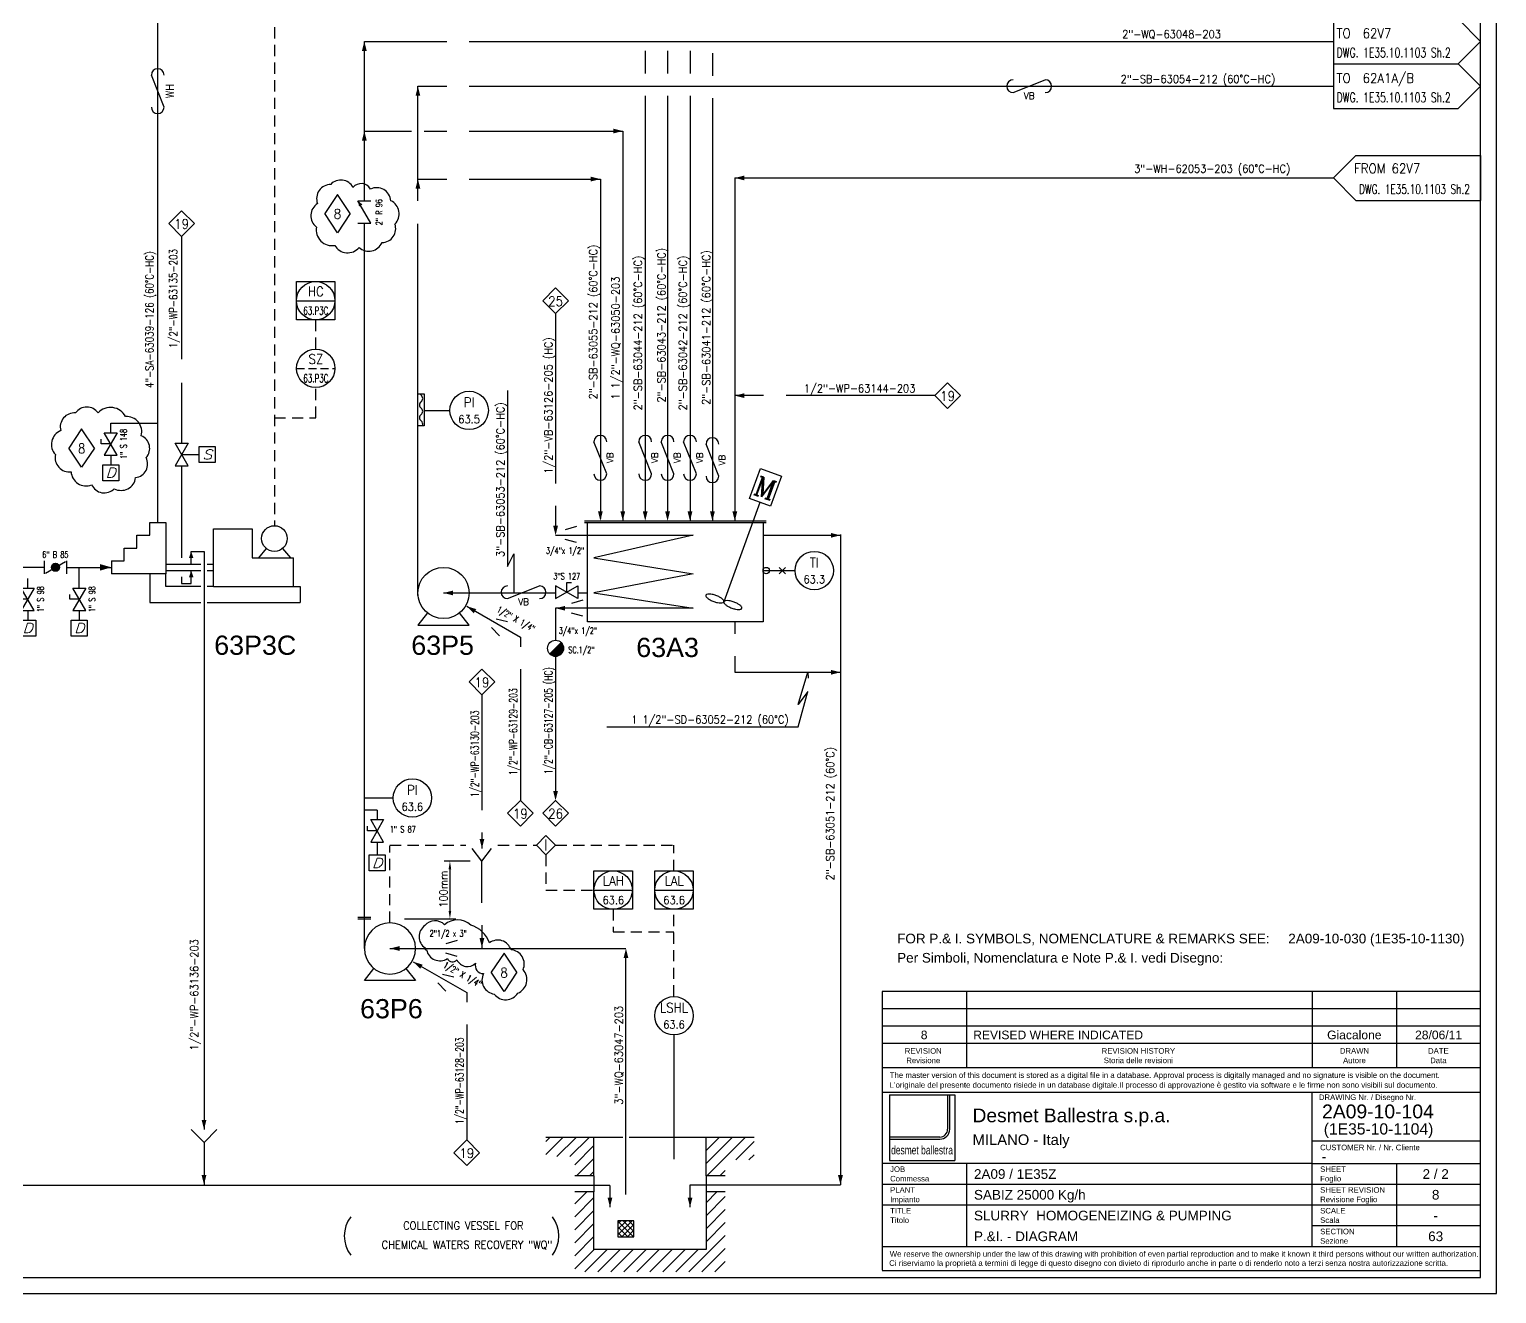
# Model space of a CAD drawing. Extents: x -19 to 128, y 0 to 68.
# Drawn here: x 82.63 to 128.47, y 0 to 39.48 of the extents above; entities that cross this region are included whole.
import ezdxf
from ezdxf.enums import TextEntityAlignment as Align

# ---------------------------------------------------------------- set-up
doc = ezdxf.new("R2010")
doc.units = 0
doc.header["$LTSCALE"] = 0.5
doc.header["$MEASUREMENT"] = 0
doc.linetypes.add('DASHED', pattern=[0.75, 0.5, -0.25])
doc.linetypes.add('TRATT2', pattern=[1.1, 0.7, -0.4])
doc.layers.get('0').update_dxf_attribs({"linetype": 'CONTINUOUS'})
for name, color, linetype in [('GREEN', 92, 'CONTINUOUS'), ('NUVOLA', 6, 'CONTINUOUS'), ('RED', 1, 'CONTINUOUS'), ('S', 7, 'CONTINUOUS'), ('TRATT2', 5, 'TRATT2'), ('Y', 92, 'CONTINUOUS')]:
    doc.layers.add(name, color=color, linetype=linetype)
doc.styles.add('a17', font='arial.ttf', dxfattribs={"height": 0.162})
doc.styles.add('A22', font='arial.ttf', dxfattribs={"height": 0.22})
doc.styles.add('a25', font='arial.ttf', dxfattribs={"height": 0.25})
doc.styles.add('a3', font='arial.ttf', dxfattribs={"height": 0.3})
doc.styles.add('A4', font='arial.ttf', dxfattribs={"height": 0.4})
doc.styles.add('A6', font='arial.ttf', dxfattribs={"height": 0.6})
doc.styles.add('C35', font='COMPLEX', dxfattribs={"width": 0.85, "height": 0.35})
doc.styles.add('C6', font='COMPLEX', dxfattribs={"height": 0.6})
doc.styles.add('fab', font='arial.ttf', dxfattribs={"width": 0.67})
doc.styles.add('S', font='ITALIC', dxfattribs={"height": 6})
doc.styles.add('S2', font='SIMPLEX', dxfattribs={"height": 0.2})
doc.styles.add('S25', font='SIMPLEX', dxfattribs={"width": 0.9, "height": 0.25})
doc.styles.add('S25S', font='SIMPLEX', dxfattribs={"width": 0.7, "height": 0.25})
doc.styles.add('S2S', font='SIMPLEX', dxfattribs={"width": 0.65, "height": 0.2})
doc.styles.add('S3', font='SIMPLEX', dxfattribs={"width": 0.9, "height": 0.3})
doc.styles.add('S35S', font='SIMPLEX', dxfattribs={"width": 0.5, "height": 0.35})
doc.styles.add('S3S', font='SIMPLEX', dxfattribs={"width": 0.7, "height": 0.3})
doc.styles.add('S3SS', font='SIMPLEX.shx', dxfattribs={"width": 0.6, "height": 0.3})

# ---------------------------------------------------------------- blocks, each defined once
blk = doc.blocks.new('PRESA', base_point=(1.75, 0.1))
for p, q in [((1.5, 0.1), (1.5, 0.6)), ((1.5, 0.6), (2, 0.6)), ((2, 0.6), (2, 0.1)), ((2, 0.1), (1.5, 0.1))]:
    blk.add_line(p, q)
at = {"style": 'S', "width": 1.2}
blk.add_attdef('1', text='', height=0.3, dxfattribs=at).set_placement((1.75, 0.2), align=Align.CENTER)
blk = doc.blocks.new('FRECC1', base_point=(14, 17))
blk.add_solid([(14, 17), (14.3, 17.075), (14.3, 16.925)])
blk = doc.blocks.new('PUMP', base_point=(15, 18))
for p, q in [((14.5, 17.375), (14.2, 17)), ((14.2, 17), (15.8, 17)), ((15.8, 17), (15.5, 17.375))]:
    blk.add_line(p, q)
blk.add_circle((15, 18), 0.8)
blk = doc.blocks.new('STRUM', base_point=(33, 38))
blk.add_circle((33, 38), 0.6)
at = {"width": 0.9}
for tag, height, style, p in [('2', 0.3, 'S3', (33, 38.1)), ('1', 0.25, 'S25', (33, 37.6))]:
    blk.add_attdef(tag, text='', height=height, dxfattribs=dict(at, style=style)).set_placement(p, align=Align.CENTER)
blk = doc.blocks.new('X', base_point=(14, 48))
for p, q in [((14.1, 47.9), (13.9, 48.1)), ((14.1, 48.1), (13.9, 47.9))]:
    blk.add_line(p, q)
blk = doc.blocks.new('NOMEN', base_point=(35, 22))
for p, q in [((35, 22.8), (34.6, 22.4)), ((35.4, 22.4), (35, 22.8)), ((34.6, 22.4), (35, 22)), ((35, 22), (35.4, 22.4))]:
    blk.add_line(p, q)
at = {"style": 'S3', "width": 0.9}
blk.add_attdef('1', text='', height=0.3, dxfattribs=at).set_placement((35, 22.236), align=Align.CENTER)
blk = doc.blocks.new('*X18')
for p, q in [((42.837, 27.811), (43.189, 28.163)), ((42.857, 27.796), (43.204, 28.143)), ((42.879, 27.782), (43.218, 28.121)), ((42.903, 27.771), (43.229, 28.097)), ((42.929, 27.762), (43.238, 28.071)), ((42.958, 27.755), (43.245, 28.042)), ((42.99, 27.752), (43.248, 28.01)), ((43.027, 27.753), (43.247, 27.973)), ((43.072, 27.763), (43.237, 27.928)), ((43.141, 27.796), (43.204, 27.859))]:
    blk.add_line(p, q)
blk = doc.blocks.new('SC', base_point=(43, 28.25))
for q in [(42.822, 27.824), (43.177, 28.176)]:
    blk.add_line((43, 28), q)
blk.add_circle((43, 28), 0.25)
blk.add_arc((42.998, 28.002), 0.25, 225.295, 44.2407)
blk.add_blockref('*X18', (0, 0))
blk = doc.blocks.new('TRACC', base_point=(11.2, 53))
blk.add_line((11.4, 52.8), (12.4, 53.2))
for centre, start, end in [((11.4, 53), 90, 270), ((12.4, 53), 270, 90)]:
    blk.add_arc(centre, 0.2, start, end)
at = {"style": 'S2'}
blk.add_text('VB', height=0.2, dxfattribs=at).set_placement((11.9, 52.6), align=Align.CENTER)
blk = doc.blocks.new('S', base_point=(68, 41))
at = {"layer": 'S'}
for p, q in [((68.35, 41.3), (68.5, 41.3)), ((68.35, 41), (68.35, 41.3)), ((68, 41.2), (68, 40.8)), ((68.7, 40.8), (68, 41.2)), ((68, 40.8), (68.7, 41.2)), ((68.7, 41.2), (68.7, 40.8))]:
    blk.add_line(p, q, dxfattribs=at)
at = {"layer": 'S', "style": 'S2', "width": 0.7}
for p in [(68.35, 41.4), (68.35, 40.5)]:
    blk.add_attdef('S', text='', height=0.2, dxfattribs=at).set_placement(p, align=Align.CENTER)
blk = doc.blocks.new('R', base_point=(69, 41))
at = {"layer": 'S'}
for p, q in [((69, 41.2), (69, 40.8)), ((69, 40.8), (69.7, 41.2)), ((69.7, 41.2), (69.7, 40.8))]:
    blk.add_line(p, q, dxfattribs=at)
blk.add_solid([(69.7, 41.2), (69.519, 41.167), (69.581, 41.059)], dxfattribs=at)
at = {"layer": 'S', "style": 'S2', "width": 0.7}
for p in [(69.342, 41.396), (69.342, 40.502)]:
    blk.add_attdef('R', text='', height=0.2, dxfattribs=at).set_placement(p, align=Align.CENTER)
blk = doc.blocks.new('RID2', base_point=(71, 41))
at = {"layer": 'S'}
for p, q in [((71.35, 41.25), (71, 41.15)), ((71.35, 40.75), (71, 40.85))]:
    blk.add_line(p, q, dxfattribs=at)
at = {"layer": 'S', "style": 'S2', "width": 0.7}
for p in [(71.2, 41.4), (71.2, 40.4)]:
    blk.add_attdef('RID', text='', height=0.2, dxfattribs=at).set_placement(p, align=Align.CENTER)
blk = doc.blocks.new('MOTORE', base_point=(11.35, 51))
for p, q in [((11, 52), (11.7, 52)), ((11, 51), (11, 52)), ((11.7, 52), (11.7, 51)), ((11.7, 51), (11, 51))]:
    blk.add_line(p, q)
at = {"style": 'C6'}
blk.add_text('M', height=0.6, dxfattribs=at).set_placement((11.351, 51.18), align=Align.CENTER)
blk = doc.blocks.new('MEMBRANA', base_point=(69.5, 41))
at = {"layer": 'S'}
for p, q in [((69, 41), (69, 41.2)), ((69, 41.2), (70, 41.2)), ((70, 41), (69, 41)), ((70, 41.2), (70, 41))]:
    blk.add_line(p, q, dxfattribs=at)
for centre, start, end in [((68.95, 41.175), 293.5782, 323.1301), ((69.15, 41.025), 36.8699, 143.1301), ((69.35, 41.175), 216.8699, 323.1301), ((69.55, 41.025), 36.8699, 143.1301), ((69.75, 41.175), 216.8699, 323.1301), ((69.95, 41.025), 68.1986, 143.1301)]:
    blk.add_arc(centre, 0.125, start, end, dxfattribs=at)
blk = doc.blocks.new('STRUMC')
blk.add_line((-0.6, 0), (0.6, 0))
blk.add_lwpolyline([(-0.6, 0.6), (0.6, 0.6), (0.6, -0.6), (-0.6, -0.6), (-0.6, 0.6)])
blk.add_circle((0, 0), 0.6)
at = {"style": 'S2'}
for tag, p in [('3', (0.8, 0.4)), ('4', (0.8, 0.1))]:
    blk.add_attdef(tag, p, '', height=0.2, dxfattribs=at)
at = {"style": 'S3', "width": 0.9}
blk.add_attdef('2', text='', height=0.3, dxfattribs=at).set_placement((0.005, 0.139), align=Align.CENTER)
at = {"layer": 'S', "style": 'S25', "width": 0.9}
blk.add_attdef('1', text='', height=0.25, dxfattribs=at).set_placement((0.005, -0.436), align=Align.CENTER)
blk = doc.blocks.new('I', base_point=(58, 14))
for p, q in [((57.7, 14.3), (58, 14.6)), ((58, 14), (57.7, 14.3)), ((58.3, 14.3), (58, 14.6)), ((58, 14), (58.3, 14.3))]:
    blk.add_line(p, q)
at = {"layer": 'S', "style": 'C35', "width": 0.85}
blk.add_text('I', height=0.35, dxfattribs=at).set_placement((58, 14.134), align=Align.CENTER)
blk = doc.blocks.new('LOSAND')
for p, q in [((-4.6, 0.7), (-0.7, 0.7)), ((-4.6, 0.7), (-4.6, -0.7)), ((-0.7, 0.7), (0, 0)), ((0, 0), (-0.7, -0.7)), ((-4.6, -0.7), (-0.7, -0.7))]:
    blk.add_line(p, q)
at = {"layer": 'S'}
for tag, p, height, style, width in [('3', (-4.5, 0.1), 0.35, 'S35S', 0.5), ('1', (-4.5, 0.1), 0.3, 'S3', 0.9), ('4', (-4.5, -0.5), 0.35, 'S35S', 0.5), ('2', (-4.5, -0.5), 0.3, 'S3', 0.9)]:
    blk.add_attdef(tag, p, '', height=height, dxfattribs=dict(at, style=style, width=width))
blk = doc.blocks.new('LOSANS', base_point=(13.2, 3.6))
for p, q in [((13.9, 4.3), (13.2, 3.6)), ((13.9, 4.3), (17.8, 4.3)), ((17.8, 4.3), (17.8, 2.9)), ((13.2, 3.6), (13.9, 2.9)), ((13.9, 2.9), (17.8, 2.9))]:
    blk.add_line(p, q)
at = {"layer": 'S'}
for tag, p, height, style, width in [('3', (14, 3.7), 0.35, 'S35S', 0.5), ('1', (14, 3.7), 0.3, 'S3', 0.9), ('4', (14, 3.1), 0.35, 'S35S', 0.5), ('2', (14, 3.1), 0.3, 'S3', 0.9)]:
    blk.add_attdef(tag, p, '', height=height, dxfattribs=dict(at, style=style, width=width))
blk = doc.blocks.new('FRECCIA', base_point=(40, 19))
blk.add_solid([(40, 19), (40.3, 19.1), (40.3, 18.9)])
blk = doc.blocks.new('LINEA', base_point=(51, 15))
at = {"layer": 'S', "style": 'S25', "width": 0.8}
blk.add_attdef('LINE', (51, 15.14), '', height=0.25, dxfattribs=at)
blk = doc.blocks.new('DRENO')
for p, q in [((0, -0.3), (0, 0)), ((0, -1), (0, -1.3))]:
    blk.add_line(p, q)
at = {"layer": 'S'}
for p, q in [((0.2, -1), (-0.2, -0.3)), ((0.2, -0.3), (-0.2, -1)), ((-0.2, -0.3), (0.2, -0.3)), ((-0.3, -0.65), (-0.3, -0.5)), ((0, -0.65), (-0.3, -0.65)), ((-0.2, -1), (0.2, -1))]:
    blk.add_line(p, q, dxfattribs=at)
ref = blk.add_blockref('PRESA', (0, -1.8))
ref.add_attrib('1', 'D', dxfattribs={"layer": 'S', "height": 0.3, "style": 'S', "width": 1.2}).set_placement((0, -1.7), align=Align.CENTER)
at = {"layer": 'S', "style": 'S2', "width": 0.7}
for p in [(-0.4, -0.65), (0.5, -0.65)]:
    blk.add_attdef('S', text='', height=0.2, rotation=90, dxfattribs=at).set_placement(p, align=Align.CENTER)
blk = doc.blocks.new('RETRO-Q')
at = {"linetype": 'DASHED'}
blk.add_line((-0.6, 0), (0.6, 0), dxfattribs=at)
blk.add_circle((0, 0), 0.6)
at = {"width": 0.9}
for tag, height, style, p in [('SIGLA', 0.3, 'S3', (0.005, 0.139)), ('NUMERO', 0.25, 'S25', (0.005, -0.436))]:
    blk.add_attdef(tag, text='', height=height, dxfattribs=dict(at, style=style)).set_placement(p, align=Align.CENTER)
blk = doc.blocks.new('*X15')
for p, q in [((12.778, 29.501), (12.903, 29.626)), ((12.782, 29.47), (12.934, 29.622)), ((12.786, 29.544), (12.86, 29.618)), ((12.792, 29.444), (12.96, 29.612)), ((12.806, 29.423), (12.981, 29.598)), ((12.823, 29.405), (12.999, 29.581)), ((12.844, 29.391), (13.013, 29.56)), ((12.87, 29.38), (13.023, 29.534)), ((12.9, 29.376), (13.028, 29.504)), ((12.942, 29.382), (13.022, 29.462))]:
    blk.add_line(p, q)
blk = doc.blocks.new('B', base_point=(54.6, 16))
at = {"layer": 'S'}
for p, q in [((54.6, 16.2), (54.6, 15.8)), ((54.641, 15.822), (55.265, 16.18)), ((55.3, 16.2), (55.3, 15.8))]:
    blk.add_line(p, q, dxfattribs=at)
blk.add_circle((54.953, 16.001), 0.125, dxfattribs=at)
blk.add_blockref('*X15', (42.05, -13.5), dxfattribs=at)
at = {"layer": 'S', "style": 'S2S', "width": 0.7}
for p in [(54.95, 16.3), (54.95, 15.5)]:
    blk.add_attdef('B', text='', height=0.2, dxfattribs=at).set_placement(p, align=Align.CENTER)
blk = doc.blocks.new('FRECC2', base_point=(19.5, 44))
at = {"layer": 'RED'}
blk.add_solid([(19.5, 44), (19.85, 44.1), (19.85, 43.9)], dxfattribs=at)
blk = doc.blocks.new('TRACCNEW')
at = {"layer": 'S'}
blk.add_line((0.2, -0.2), (1.2, 0.2), dxfattribs=at)
for centre, start, end in [((0.2, 0), 90, 270), ((1.2, 0), 270, 90)]:
    blk.add_arc(centre, 0.2, start, end, dxfattribs=at)
at = {"layer": 'S', "style": 'S25', "width": 0.9}
for tag, p in [('1', (0.7, 0.3)), ('2', (0.7, -0.5))]:
    blk.add_attdef(tag, text='', height=0.25, dxfattribs=at).set_placement(p, align=Align.CENTER)
blk = doc.blocks.new('REV')
at = {"layer": 'GREEN'}
for p, q in [((0, 0.6), (-0.4, 0)), ((0.4, 0), (0, 0.6)), ((0, -0.6), (-0.4, 0)), ((0.4, 0), (0, -0.6))]:
    blk.add_line(p, q, dxfattribs=at)
at = {"layer": 'Y', "color": 7, "style": 'S3', "width": 0.9}
blk.add_attdef('REV', text='', height=0.3, dxfattribs=at).set_placement((0, -0.162), align=Align.CENTER)
blk = doc.blocks.new('RID1')
for p, q in [((0.35, 0.25), (0, 0.15)), ((0.35, -0.25), (0, -0.15))]:
    blk.add_line(p, q)
at = {"style": 'S2', "width": 0.7}
for p in [(0.2, 0.4), (0.2, -0.6)]:
    blk.add_attdef('RID', text='', height=0.2, dxfattribs=at).set_placement(p, align=Align.CENTER)

msp = doc.modelspace()

# ---------------------------------------------------------------- linework, layer by layer
for p, q in [((128.473, 0), (128.473, 67.679)), ((93.1, 39.101), (95.673, 39.101)), ((93.1, 34.124), (93.1, 39.101)), ((96.373, 39.101), (123.373, 39.101)), ((101.873, 38.8), (101.873, 38.1)), ((102.573, 38.8), (102.573, 38.1)), ((103.273, 38.8), (103.273, 38.1)), ((103.973, 38.727), (103.973, 38.027)), ((94.773, 37.701), (95.673, 37.701)), ((94.773, 34.152), (94.773, 37.701)), ((94.773, 37.701), (95.673, 37.701)), ((96.373, 37.701), (123.373, 37.701)), ((101.873, 37.4), (101.873, 24.2)), ((102.573, 37.4), (102.573, 24.2)), ((103.273, 37.4), (103.273, 24.127)), ((103.973, 37.327), (103.973, 24.127)), ((93.1, 34.152), (93.1, 36.9)), ((93.1, 36.301), (94.573, 36.301)), ((94.973, 36.301), (95.673, 36.301)), ((96.373, 36.301), (101.173, 36.301)), ((101.173, 36.301), (101.173, 24.127)), ((94.773, 34.124), (94.773, 35.224)), ((94.773, 34.801), (95.673, 34.801)), ((96.373, 34.801), (100.473, 34.801)), ((100.473, 34.801), (100.473, 24.2)), ((104.673, 34.836), (104.673, 24.127)), ((104.673, 34.836), (123.373, 34.836)), ((87.391, 33.012), (87.391, 29.177)), ((93.1, 17.177), (93.1, 33.4)), ((94.773, 21.8), (94.773, 33.4)), ((99.073, 30.6), (99.073, 25.3)), ((87.391, 28.44), (87.391, 26.552)), ((105.573, 28.039), (104.673, 28.039)), ((110.922, 28.039), (106.273, 28.039)), ((94.973, 27.577), (95.773, 27.577)), ((85.176, 27.181), (86.651, 27.181)), ((87.591, 26.552), (87.191, 25.852)), ((87.191, 26.552), (87.591, 26.552)), ((87.591, 25.852), (87.191, 26.552)), ((87.391, 26.202), (87.941, 26.202)), ((87.191, 25.852), (87.591, 25.852)), ((87.391, 25.852), (87.391, 22.977)), ((99.073, 24.6), (99.073, 23.8)), ((105.459, 24.704), (104.331, 21.603)), ((99.073, 23.677), (103.373, 23.677)), ((103.373, 23.677), (100.273, 22.977)), ((105.555, 23.677), (107.973, 23.677)), ((107.973, 23.7), (107.973, 3.4)), ((87.691, 22.777), (87.691, 23.177)), ((87.691, 23.177), (88.091, 23.177)), ((88.091, 23.177), (88.091, 22.977)), ((88.091, 22.977), (88.091, 5.123)), ((97.573, 22.7), (97.773, 23.1)), ((97.773, 23.1), (97.773, 21.9)), ((100.273, 22.977), (103.373, 22.477)), ((84.194, 22.332), (84.194, 22.677)), ((87.691, 22.177), (87.691, 22.577)), ((103.373, 22.477), (100.273, 21.877)), ((105.555, 22.577), (106.555, 22.577)), ((87.391, 22.377), (87.391, 22.177)), ((87.391, 22.177), (87.691, 22.177)), ((95.573, 21.877), (99.073, 21.877)), ((99.773, 21.877), (100.073, 21.877)), ((100.273, 21.877), (103.373, 21.4)), ((96.298, 21.461), (97.973, 20.5)), ((103.373, 21.4), (99.073, 21.4)), ((99.073, 21.4), (99.073, 20.4)), ((104.673, 21), (104.673, 20.6)), ((97.973, 20.5), (97.973, 20.2)), ((99.073, 19.9), (99.073, 15.5)), ((104.673, 19.9), (104.673, 19.4)), ((97.973, 19.5), (97.973, 15.4)), ((104.673, 19.4), (107.973, 19.4)), ((96.773, 18.7), (96.773, 15.1)), ((93.1, 10.777), (93.1, 17.177)), ((93.1, 15.477), (94, 15.477)), ((93.5, 15.1), (93.1, 15.1)), ((93.5, 15.1), (93.5, 14.8)), ((96.773, 14.4), (96.773, 13.9)), ((93.5, 14.1), (93.5, 13.7)), ((96.773, 13.5), (96.473, 13.9)), ((96.773, 13.5), (97.073, 13.9)), ((96.41, 13.5), (95.593, 13.5)), ((96.773, 12.2), (96.773, 13.5)), ((95.773, 13.25), (95.773, 11.9)), ((92.9, 11.75), (93.3, 11.75)), ((92.9, 11.7), (93.3, 11.7)), ((94.355, 11.7), (95.953, 11.7)), ((96.773, 11.5), (96.773, 10.8)), ((93.9, 10.777), (101.273, 10.777)), ((94.626, 10.361), (96.3, 9.4)), ((101.273, 3.1), (101.273, 10.477)), ((96.3, 9.4), (96.3, 9.1)), ((111.906, 9.43), (111.906, 7.048)), ((122.706, 9.43), (122.706, 7.048)), ((125.34, 9.43), (125.34, 7.048)), ((96.3, 8.4), (96.3, 4.8)), ((102.773, 8.077), (102.773, 4.2)), ((87.691, 5.123), (88.091, 4.723)), ((88.091, 4.723), (88.491, 5.123)), ((88.091, 4.723), (88.091, 3.4)), ((100.273, 4.877), (98.773, 4.877)), ((98.773, 4.345), (99.305, 4.877)), ((98.773, 4.751), (98.898, 4.877)), ((99.112, 4.277), (99.712, 4.877)), ((99.518, 4.277), (100.118, 4.877)), ((99.673, 4.025), (100.273, 4.625)), ((101.173, 4.877), (100.273, 4.877)), ((100.273, 3.677), (100.273, 4.877)), ((103.773, 4.877), (101.373, 4.877)), ((105.273, 4.877), (103.773, 4.877)), ((103.773, 3.677), (103.773, 4.877)), ((103.773, 4.466), (104.184, 4.877)), ((103.773, 4.872), (103.777, 4.877)), ((103.773, 4.059), (104.591, 4.877)), ((103.797, 3.677), (104.997, 4.877)), ((104.704, 4.177), (105.273, 4.746)), ((99.731, 3.677), (100.273, 4.218)), ((105.11, 4.177), (105.273, 4.339)), ((100.273, 3.677), (99.673, 3.677)), ((100.138, 3.677), (100.273, 3.812)), ((100.273, 3.677), (100.273, 3.177)), ((103.773, 3.677), (103.773, 3.177)), ((104.373, 3.677), (103.773, 3.677)), ((104.204, 3.677), (104.373, 3.846)), ((111.906, 4.06), (111.906, 1.466)), ((125.34, 4.06), (125.34, 1.466)), ((100.773, 3.377), (-14.257, 3.377)), ((100.773, 3.377), (100.773, 2.7)), ((103.273, 2.7), (103.273, 3.4)), ((103.273, 3.4), (107.973, 3.4)), ((100.273, 3.177), (99.673, 3.177)), ((99.673, 2.805), (100.045, 3.177)), ((99.673, 2.399), (100.273, 2.999)), ((100.273, 1.377), (100.273, 3.177)), ((104.373, 3.177), (103.773, 3.177)), ((103.773, 3.177), (103.773, 1.377)), ((103.773, 2.839), (104.11, 3.177)), ((103.773, 2.433), (104.373, 3.033)), ((99.673, 1.992), (100.273, 2.592)), ((103.773, 2.026), (104.373, 2.626)), ((99.673, 1.586), (100.273, 2.186)), ((101.023, 1.838), (101.462, 2.277)), ((101.023, 2.015), (101.285, 2.277)), ((101.023, 2.191), (101.109, 2.277)), ((101.507, 1.777), (101.023, 2.261)), ((101.33, 1.777), (101.023, 2.085)), ((101.153, 1.777), (101.023, 1.908)), ((101.139, 1.777), (101.523, 2.161)), ((101.523, 1.938), (101.184, 2.277)), ((101.316, 1.777), (101.523, 1.984)), ((101.523, 2.115), (101.361, 2.277)), ((103.773, 1.62), (104.373, 2.22)), ((99.673, 1.179), (100.273, 1.779)), ((99.673, 0.772), (100.277, 1.377)), ((99.984, 0.677), (100.684, 1.377)), ((103.773, 1.377), (100.273, 1.377)), ((100.391, 0.677), (101.091, 1.377)), ((100.797, 0.677), (101.497, 1.377)), ((101.204, 0.677), (101.904, 1.377)), ((101.492, 1.777), (101.523, 1.807)), ((101.61, 0.677), (102.31, 1.377)), ((102.017, 0.677), (102.717, 1.377)), ((102.424, 0.677), (103.124, 1.377)), ((102.83, 0.677), (103.53, 1.377)), ((103.237, 0.677), (104.373, 1.813)), ((103.643, 0.677), (104.373, 1.406)), ((104.05, 0.677), (104.373, 1)), ((-19.257, 0), (128.473, 0))]:
    msp.add_line(p, q)
at = {"color": 0}
for p, q in [((127.973, 9.43), (109.273, 9.43)), ((127.973, 8.889), (109.273, 8.889)), ((127.973, 8.347), (109.273, 8.347)), ((109.505, 6.203), (111.547, 6.203)), ((109.505, 6.203), (109.505, 4.161)), ((111.321, 6.203), (111.321, 5.134)), ((111.387, 5.134), (111.387, 6.203)), ((111.547, 6.203), (111.547, 4.161)), ((111.075, 4.888), (109.505, 4.888)), ((109.505, 4.822), (111.075, 4.822)), ((109.505, 4.161), (111.547, 4.161)), ((127.973, 3.412), (109.273, 3.412)), ((127.973, 2.763), (109.273, 2.763)), ((127.973, 2.115), (122.706, 2.115))]:
    msp.add_line(p, q, dxfattribs=at)
for points in [[(104.331, 21.603), (104.328, 21.637, 0.089204), (104.273, 21.699, 0.046169), (104.196, 21.749, 0.034314), (104.084, 21.799, 0.034314), (103.965, 21.833, 0.046169), (103.874, 21.844, 0.089204), (103.792, 21.832), (103.768, 21.808), (103.771, 21.774, 0.089204), (103.826, 21.711, 0.046169), (103.903, 21.661, 0.034314), (104.015, 21.611, 0.034314), (104.134, 21.577, 0.046169), (104.225, 21.566, 0.089204), (104.307, 21.579)], [(104.895, 21.398), (104.892, 21.432, 0.089204), (104.837, 21.494, 0.046169), (104.76, 21.544, 0.034314), (104.648, 21.594, 0.034314), (104.529, 21.628, 0.046169), (104.438, 21.639, 0.089204), (104.356, 21.627), (104.331, 21.603), (104.335, 21.569, 0.089204), (104.39, 21.506, 0.046169), (104.467, 21.456, 0.034314), (104.579, 21.406, 0.034314), (104.698, 21.372, 0.046169), (104.789, 21.361, 0.089204), (104.871, 21.374)]]:
    msp.add_lwpolyline(points, format="xyb", close=True)
msp.add_circle((105.655, 22.577), 0.1)
for radius in [0.312, 0.246]:
    msp.add_arc((111.075, 5.134), radius, 270, 0, dxfattribs=at)
for points in [[(95.814, 13.25), (95.731, 13.25), (95.773, 13.5)], [(95.814, 11.95), (95.731, 11.95), (95.773, 11.7)]]:
    msp.add_solid(points)
at = {"layer": 'GREEN'}
for p, q in [((86.396, 24.077), (86.896, 24.077)), ((86.396, 23.677), (86.396, 24.077)), ((86.896, 24.077), (86.896, 22.477)), ((88.391, 22.077), (88.391, 23.877)), ((88.391, 23.877), (89.591, 23.877)), ((89.591, 23.877), (89.591, 22.977)), ((99.973, 24.127), (105.655, 24.127)), ((99.973, 24.077), (105.655, 24.077)), ((100.073, 20.977), (100.073, 24.077)), ((105.555, 24.077), (105.555, 20.977)), ((85.996, 23.277), (85.996, 23.677)), ((85.996, 23.677), (86.396, 23.677)), ((85.596, 22.877), (85.596, 23.277)), ((85.596, 23.277), (85.996, 23.277)), ((89.591, 22.977), (90.891, 22.977)), ((90.035, 23.27), (89.791, 22.977)), ((90.547, 23.27), (90.791, 22.977)), ((90.891, 22.077), (90.891, 22.977)), ((85.196, 22.877), (85.596, 22.877)), ((85.196, 22.877), (85.196, 22.477)), ((86.896, 22.477), (85.196, 22.477)), ((86.396, 22.477), (86.396, 21.577)), ((86.896, 22.777), (87.991, 22.777)), ((86.896, 22.577), (87.991, 22.577)), ((86.896, 22.077), (86.896, 22.477)), ((88.191, 22.777), (88.391, 22.777)), ((88.191, 22.577), (88.391, 22.577)), ((87.991, 22.077), (86.896, 22.077)), ((88.391, 22.077), (88.191, 22.077)), ((88.391, 22.077), (91.091, 22.077)), ((90.891, 22.077), (91.091, 22.077)), ((91.091, 22.077), (91.091, 21.577)), ((86.396, 21.577), (87.991, 21.577)), ((88.191, 21.577), (91.091, 21.577)), ((105.555, 20.977), (100.073, 20.977))]:
    msp.add_line(p, q, dxfattribs=at)
msp.add_circle((90.291, 23.577), 0.4, dxfattribs=at)
at = {"layer": 'NUVOLA'}
for points in [[(92.745, 34.541, 0.520567), (92.051, 34.633, 0.520567), (91.635, 34.038, 0.520567), (91.603, 33.304, 0.520567), (92.178, 32.729, 0.520567), (92.933, 32.663, 0.520567), (93.652, 32.822, 0.520567), (94.054, 33.397, 0.520567), (93.926, 34.124, 0.520567), (93.292, 34.49, 0.520567)], [(85.641, 27.384, 0.520567), (84.783, 27.497, 0.520567), (84.076, 27.497, 0.520567), (83.614, 26.946, 0.520567), (83.448, 26.198, 0.520567), (83.94, 25.662, 0.520567), (84.577, 25.256, 0.520567), (85.288, 25.131, 0.520567), (85.955, 25.478, 0.520567), (86.281, 26.103, 0.520567), (86.129, 26.787, 0.520567)], [(94.988, 11.494, 0.520567), (94.995, 10.792, 0.520567), (95.043, 10.73, 0.520567), (95.694, 10.46, 0.520567), (95.694, 10.46, 0.520567), (95.993, 10.421, 0.520567), (96.577, 10.318, 0.520567), (96.824, 9.996, 0.520567), (97.16, 9.351, 0.520567), (97.895, 9.383, 0.520567), (98.057, 10.116, 0.520567), (97.681, 10.737, 0.520567), (97.006, 10.95, 0.249318), (96.422, 11.503, 0.392753), (95.605, 11.516, 0.450471)]]:
    msp.add_lwpolyline(points, format="xyb", close=True, dxfattribs=at)
at = {"layer": 'RED'}
for p, q in [((127.973, 0.5), (127.973, 67.179)), ((86.646, 24.077), (86.646, 48.339)), ((83.097, 22.677), (81.279, 22.677)), ((83.797, 22.677), (85.196, 22.677)), ((109.273, 9.43), (109.273, 0.728)), ((127.973, 0.71), (127.973, 9.43)), ((127.973, 7.805), (109.273, 7.805)), ((127.973, 7.048), (109.273, 7.048)), ((109.273, 6.292), (127.973, 6.292)), ((122.706, 1.466), (122.706, 6.292)), ((127.973, 4.765), (122.706, 4.765)), ((122.706, 4.06), (109.273, 4.06)), ((122.706, 4.06), (127.973, 4.06)), ((127.973, 1.466), (109.273, 1.466)), ((-18.757, 0.5), (127.973, 0.5)), ((127.973, 0.71), (109.273, 0.71))]:
    msp.add_line(p, q, dxfattribs=at)
at = {"layer": 'S'}
for p, q in [((97.573, 28.2), (97.573, 22.7)), ((106.655, 18.4), (106.955, 19.4)), ((106.955, 19.4), (106.96, 19.212)), ((106.655, 17.7), (106.955, 18.8)), ((106.955, 18.8), (106.655, 18.4)), ((100.673, 17.7), (106.655, 17.7))]:
    msp.add_line(p, q, dxfattribs=at)
for centre, start, end in [((93.473, 1.8), 143.1301, 216.8699), ((98.173, 1.8), 323.1301, 36.8699)]:
    msp.add_arc(centre, 1, start, end, dxfattribs=at)
at = {"layer": 'TRATT2'}
for p, q in [((90.291, 47.239), (90.291, 23.977)), ((91.579, 29.502), (91.579, 30.402)), ((91.579, 27.347), (91.579, 28.302)), ((90.291, 27.347), (91.579, 27.347)), ((93.9, 14), (96.273, 14)), ((93.9, 11.577), (93.9, 13.977)), ((97.273, 14), (98.473, 14)), ((99.073, 14), (102.773, 14)), ((102.773, 13.2), (102.773, 14)), ((98.773, 13.7), (98.773, 12.6)), ((98.773, 12.6), (100.273, 12.6)), ((100.873, 12), (100.873, 11.3)), ((102.773, 9.277), (102.773, 12)), ((100.873, 11.3), (102.773, 11.3))]:
    msp.add_line(p, q, dxfattribs=at)

# ---------------------------------------------------------------- block references
ref = msp.add_blockref('LOSAND', (127.973, 39.101))
ref.add_attrib('1', 'TO  62V7', (123.473, 39.201), dxfattribs={"layer": 'S', "height": 0.3, "style": 'S3', "width": 0.9})
ref.add_attrib('2', 'DWG. 1E35.10.1103 Sh.2', (123.473, 38.601), dxfattribs={"layer": 'S', "height": 0.3, "style": 'S3S', "width": 0.7})
for name, p, rotation in [('FRECC1', (93.1, 39.101), 270), ('FRECC1', (94.773, 37.701), 270), ('FRECC1', (93.1, 36.301), 270), ('FRECC1', (101.173, 36.301), 180), ('FRECC1', (100.473, 34.801), 180), ('FRECC1', (94.773, 34.801), 270), ('MEMBRANA', (94.773, 27.6), 270), ('MOTORE', (105.459, 24.704), 340.0168934780999), ('FRECC1', (100.473, 24.127), 90), ('FRECC1', (101.173, 24.127), 90), ('FRECC1', (101.873, 24.127), 90), ('FRECC1', (102.573, 24.127), 90), ('FRECC1', (103.273, 24.127), 90), ('FRECC1', (103.973, 24.127), 90), ('FRECC1', (104.673, 24.127), 90), ('FRECC1', (99.073, 23.677), 90), ('FRECC1', (107.973, 23.677), 180), ('FRECC2', (85.196, 22.677), 180), ('FRECC1', (96.298, 21.461), 329.7976329292194), ('FRECC1', (107.973, 19.4), 180), ('FRECC1', (99.073, 15.397), 90), ('FRECC1', (96.773, 13.9), 90), ('FRECC1', (96.773, 10.8), 90), ('FRECC1', (94.626, 10.361), 329.2205154132641), ('FRECC1', (88.091, 5.123), 90), ('FRECC1', (88.091, 3.4), 90), ('FRECC1', (107.973, 3.4), 90), ('FRECC1', (100.773, 2.7), 90)]:
    msp.add_blockref(name, p, dxfattribs=dict(rotation=rotation))
at = {"rotation": 90}
for name, p, values in [('TRACCNEW', (86.646, 36.846), {'2': 'WH'}), ('LINEA', (87.396, 29.523), {'LINE': '1/2"-WP-63135-203'}), ('LINEA', (86.651, 28.28), {'LINE': '4"-SA-63039-126 (60%%dC-HC)'})]:
    msp.add_blockref(name, p, dxfattribs=at).add_auto_attribs(values)
ref = msp.add_blockref('LOSAND', (127.973, 37.701))
ref.add_attrib('1', 'TO  62A1A/B', (123.473, 37.801), dxfattribs={"layer": 'S', "height": 0.3, "style": 'S3', "width": 0.9})
ref.add_attrib('2', 'DWG. 1E35.10.1103 Sh.2', (123.473, 37.201), dxfattribs={"layer": 'S', "height": 0.3, "style": 'S3S', "width": 0.7})
ref = msp.add_blockref('LOSANS', (123.373, 34.836))
ref.add_attrib('1', 'FROM 62V7', (124.019, 34.982), dxfattribs={"layer": 'S', "height": 0.3, "style": 'S3SS', "width": 0.9})
ref.add_attrib('2', 'DWG. 1E35.10.1103 Sh.2', (124.173, 34.336), dxfattribs={"layer": 'S', "height": 0.3, "style": 'S3S', "width": 0.68})
for name, p in [('FRECC1', (104.673, 34.836)), ('FRECC1', (104.673, 28.039)), ('X', (106.155, 22.577)), ('FRECC1', (95.573, 21.877)), ('FRECC1', (99.073, 21.4)), ('I', (98.773, 13.7))]:
    msp.add_blockref(name, p)
for name, p, values in [('REV', (92.26, 33.724), {'REV': '8'}), ('NOMEN', (99.073, 30.6), {'1': '25'}), ('NOMEN', (111.322, 27.639), {'1': '19'}), ('STRUM', (96.373, 27.577), {'2': 'PI', '1': '63.5'}), ('REV', (84.268, 26.401), {'REV': '8'}), ('PRESA', (88.191, 25.952), {'1': 'S'}), ('STRUM', (107.155, 22.577), {'2': 'TI', '1': '63.3'}), ('NOMEN', (96.773, 18.7), {'1': '19'}), ('NOMEN', (97.973, 14.6), {'1': '19'}), ('NOMEN', (99.073, 14.6), {'1': '26'}), ('STRUMC', (100.873, 12.6), {'2': 'LAH', '1': '63.6'}), ('STRUMC', (102.773, 12.6), {'2': 'LAL', '1': '63.6'}), ('REV', (97.465, 10.034), {'REV': '8'}), ('STRUM', (102.773, 8.677), {'2': 'LSHL', '1': '63.6'}), ('NOMEN', (96.3, 4), {'1': '19'})]:
    msp.add_blockref(name, p).add_auto_attribs(values)
ref = msp.add_blockref('NOMEN', (87.391, 33.012), dxfattribs=dict(xscale=-1))
ref.add_attrib('1', '19', dxfattribs={"height": 0.3, "style": 'S3', "width": 0.9}).set_placement((87.391, 33.249), align=Align.CENTER)
ref = msp.add_blockref('STRUMC', (91.579, 31.002))
ref.add_attrib('2', 'HC', dxfattribs={"height": 0.3, "style": 'S3', "width": 0.9}).set_placement((91.584, 31.142), align=Align.CENTER)
ref.add_attrib('1', '63.P3C', dxfattribs={"layer": 'S', "height": 0.25, "style": 'S25', "width": 0.65}).set_placement((91.584, 30.566), align=Align.CENTER)
ref = msp.add_blockref('RETRO-Q', (91.58, 28.89))
ref.add_attrib('1', 'SZ', dxfattribs={"height": 0.3, "style": 'S3', "width": 0.9}).set_placement((91.586, 29.03), align=Align.CENTER)
ref.add_attrib('2', '63.P3C', dxfattribs={"layer": 'S', "height": 0.25, "style": 'S25', "width": 0.65}).set_placement((91.586, 28.454), align=Align.CENTER)
ref = msp.add_blockref('DRENO', (85.176, 27.181))
ref.add_attrib('S', '1" S 148', dxfattribs={"layer": 'S', "height": 0.2, "rotation": 90, "style": 'S2', "width": 0.7}).set_placement((85.676, 26.531), align=Align.CENTER)
ref = msp.add_blockref('RID2', (99.373, 23.7))
ref.add_attrib('RID', '3/4"x 1/2"', dxfattribs={"layer": 'S', "height": 0.2, "style": 'S2', "width": 0.7}).set_placement((99.373, 23.1), align=Align.CENTER)
ref = msp.add_blockref('B', (83.097, 22.677))
ref.add_attrib('B', '6" B 85', dxfattribs={"layer": 'S', "height": 0.2, "style": 'S2S', "width": 0.7}).set_placement((83.447, 22.977), align=Align.CENTER)
at = {"xscale": -0.6999999999999993, "yscale": 0.6999999999999993, "zscale": 0.7, "rotation": 90}
for p in [(87.691, 23.177), (87.691, 22.577)]:
    msp.add_blockref('FRECCIA', p, dxfattribs=at)
ref = msp.add_blockref('DRENO', (82.583, 22.332))
ref.add_attrib('S', '1" S 98', dxfattribs={"layer": 'S', "height": 0.2, "rotation": 90, "style": 'S2', "width": 0.7}).set_placement((83.083, 21.682), align=Align.CENTER)
ref = msp.add_blockref('DRENO', (84.194, 22.332))
ref.add_attrib('S', '1" S 98', dxfattribs={"layer": 'S', "height": 0.2, "rotation": 90, "style": 'S2', "width": 0.7}).set_placement((84.694, 21.682), align=Align.CENTER)
ref = msp.add_blockref('RID2', (99.573, 21.4))
ref.add_attrib('RID', '3/4"x 1/2"', dxfattribs={"layer": 'S', "height": 0.2, "style": 'S2', "width": 0.7}).set_placement((99.773, 20.6), align=Align.CENTER)
ref = msp.add_blockref('RID2', (97.141, 20.932), dxfattribs=dict(rotation=330.439045020021))
ref.add_attrib('RID', '1/2" X 1/4"', dxfattribs={"layer": 'S', "height": 0.2, "rotation": 330.439, "style": 'S2S', "width": 0.7}).set_placement((97.791, 20.976), align=Align.CENTER)
ref = msp.add_blockref('STRUM', (94.6, 15.477))
ref.add_attrib('2', 'PI', dxfattribs={"height": 0.3, "style": 'S3', "width": 0.9}).set_placement((94.6, 15.577), align=Align.CENTER)
ref.add_attrib('1', '63.6', dxfattribs={"layer": 'S', "height": 0.25, "style": 'S25', "width": 0.9}).set_placement((94.6, 15.077), align=Align.CENTER)
ref = msp.add_blockref('S', (93.5, 14.1), dxfattribs=dict(rotation=90))
ref.add_attrib('S', '1" S 87', dxfattribs={"layer": 'S', "height": 0.2, "style": 'S2', "width": 0.7}).set_placement((94.3, 14.4), align=Align.CENTER)
ref = msp.add_blockref('PRESA', (93.5, 13.2))
ref.add_attrib('1', 'D', dxfattribs={"layer": 'S', "height": 0.3, "style": 'S', "width": 1.2}).set_placement((93.5, 13.3), align=Align.CENTER)
ref = msp.add_blockref('RID1', (95.648, 10.777))
ref.add_attrib('RID', '2"1/2 x 3"', dxfattribs={"height": 0.2, "style": 'S2', "width": 0.7}).set_placement((95.72, 11.146), align=Align.CENTER)
at = {"xscale": -1}
for p, rotation in [((93.9, 10.777), 180), ((101.273, 10.777), 90.00000000000001), ((103.273, 2.7), 270)]:
    msp.add_blockref('FRECC1', p, dxfattribs=dict(at, rotation=rotation))
ref = msp.add_blockref('RID2', (95.469, 9.832), dxfattribs=dict(rotation=330.439045020021))
ref.add_attrib('RID', '1/2" X 1/4"', dxfattribs={"layer": 'S', "height": 0.2, "rotation": 330.439, "style": 'S2S', "width": 0.7}).set_placement((96.119, 9.876), align=Align.CENTER)
msp.add_blockref('PRESA', (101.273, 1.777), dxfattribs=at)
at = {"layer": 'GREEN'}
msp.add_blockref('PUMP', (95.573, 21.877), dxfattribs=at)
at = {"layer": 'GREEN', "xscale": -1}
msp.add_blockref('PUMP', (93.9, 10.777), dxfattribs=at)
at = {"layer": 'S'}
for name, p in [('TRACC', (113.169, 37.7)), ('TRACC', (97.373, 21.9)), ('SC', (99.073, 20.4))]:
    msp.add_blockref(name, p, dxfattribs=at)
ref = msp.add_blockref('R', (93.1, 33.424), dxfattribs=dict(at, rotation=90))
ref.add_attrib('R', '2" R 96', dxfattribs={"height": 0.2, "rotation": 90, "style": 'S2', "width": 0.7}).set_placement((93.655, 33.766), align=Align.CENTER)
at = {"layer": 'S', "rotation": 90}
for p in [(100.473, 25.397), (101.873, 25.397), (102.573, 25.397), (103.273, 25.397), (103.973, 25.324)]:
    msp.add_blockref('TRACC', p, dxfattribs=at)
at = {"layer": 'S'}
ref = msp.add_blockref('S', (99.073, 21.9), dxfattribs=at)
ref.add_attrib('S', '3"S 127', dxfattribs={"height": 0.2, "style": 'S2', "width": 0.7}).set_placement((99.423, 22.3), align=Align.CENTER)

# ---------------------------------------------------------------- texts
at = {"style": 'S25', "width": 0.9}
msp.add_text('100mm', height=0.25, rotation=90, dxfattribs=at).set_placement((95.698, 12.05))
at = {"lineweight": 30, "style": 'a3'}
for s, p in [('FOR P.& I. SYMBOLS, NOMENCLATURE & REMARKS SEE:     2A09-10-030 (1E35-10-1130)', (109.744, 10.936)), ('Per Simboli, Nomenclatura e Note P.& I. vedi Disegno:', (109.744, 10.336)), ('2A09 / 1E35Z', (112.144, 3.584)), ('SABIZ 25000 Kg/h', (112.144, 2.936)), ('SLURRY  HOMOGENEIZING & PUMPING', (112.144, 2.287)), ('P.&I. - DIAGRAM', (112.144, 1.639))]:
    msp.add_text(s, height=0.30158, dxfattribs=at).set_placement(p)
for s, height, style, p in [('8', 0.27, 'a25', (110.588, 7.943)), ('Giacalone', 0.2702, 'a25', (124.026, 7.943)), ('28/06/11', 0.2702, 'a25', (126.659, 7.943)), ('REVISION', 0.1729, 'a17', (110.56, 7.492)), ('Revisione', 0.1729, 'a17', (110.56, 7.196)), ('REVISION HISTORY', 0.17295, 'a17', (117.281, 7.492)), ('Storia delle revisioni', 0.17295, 'a17', (117.281, 7.196)), ('DRAWN', 0.1729, 'a17', (124.031, 7.492)), ('Autore', 0.1729, 'a17', (124.031, 7.196)), ('DATE', 0.1729, 'a17', (126.652, 7.492)), ('Data', 0.1729, 'a17', (126.652, 7.196))]:
    msp.add_text(s, height=height, dxfattribs=dict(style=style)).set_placement(p, align=Align.CENTER)
for s, height, style, p in [('REVISED WHERE INDICATED', 0.27023, 'a25', (112.12, 7.943)), ('The master version of this document is stored as a digital file in a database. Approval process is digitally managed and no signature is visible on the document. ', 0.17511, 'a17', (109.512, 6.734)), ("L'originale del presente documento risiede in un database digitale.Il processo di approvazione è gestito via software e le firme non sono visibili sul documento.", 0.17511, 'a17', (109.512, 6.427)), ('DRAWING Nr. / Disegno Nr.', 0.17295, 'a17', (122.92, 6.045)), ('Desmet Ballestra s.p.a.', 0.42805, 'A22', (112.101, 5.351)), ('2A09-10-104', 0.43237, 'A4', (123.018, 5.473)), ('(1E35-10-1104)', 0.35, 'A22', (123.071, 4.968)), ('MILANO - Italy', 0.33076, 'a17', (112.101, 4.641)), ('CUSTOMER Nr. / Nr. Cliente', 0.17295, 'a17', (122.958, 4.478)), ('JOB', 0.1729, 'a17', (109.525, 3.8)), ('Commessa', 0.1729, 'a17', (109.525, 3.504)), ('SHEET', 0.1729, 'a17', (122.959, 3.8)), ('Foglio', 0.1729, 'a17', (122.959, 3.504)), ('PLANT', 0.1729, 'a17', (109.525, 3.151)), ('SHEET REVISION', 0.17295, 'a17', (122.959, 3.151)), ('Impianto', 0.1729, 'a17', (109.525, 2.855)), ('Revisione Foglio', 0.17295, 'a17', (122.959, 2.855)), ('TITLE', 0.1729, 'a17', (109.525, 2.503)), ('Titolo', 0.1729, 'a17', (109.525, 2.207)), ('SCALE', 0.1729, 'a17', (122.959, 2.503)), ('Scala', 0.1729, 'a17', (122.959, 2.207)), ('SECTION', 0.1729, 'a17', (122.959, 1.854)), ('Sezione', 0.1729, 'a17', (122.959, 1.558)), ('Ci riserviamo la proprietà a termini di legge di questo disegno con divieto di riprodurlo anche in parte o di renderlo noto a terzi senza nostra autorizzazione scritta.', 0.17511, 'a17', (109.495, 0.868)), ('We reserve the ownership under the law of this drawing with prohibition of even partial reproduction and to make it known it third persons without our written authorization.', 0.17511, 'a17', (109.512, 1.152))]:
    msp.add_text(s, height=height, dxfattribs=dict(style=style)).set_placement(p)
at = {"color": 0, "style": 'fab', "width": 0.7}
msp.add_text('desmet ballestra', height=0.26921, dxfattribs=at).set_placement((109.556, 4.348))
at = {"lineweight": 30, "style": 'a3'}
for s, height, p in [('-', 0.302, (123.082, 4.13)), ('2 / 2', 0.3016, (126.568, 3.584)), ('8', 0.302, (126.568, 2.936)), ('-', 0.302, (126.568, 2.287)), ('63', 0.3016, (126.568, 1.639))]:
    msp.add_text(s, height=height, dxfattribs=at).set_placement(p, align=Align.CENTER)
at = {"layer": 'S'}
for s, height, style, width, p in [('2"-WQ-63048-203', 0.25, 'S25', 0.9, (116.773, 39.2)), ('2"-SB-63054-212 (60%%dC-HC)', 0.25, 'S25', 0.9, (116.726, 37.8)), ('1/2"-WP-63144-203', 0.25, 'S25S', 0.9, (106.832, 28.139)), ('SC.1/2"', 0.2, 'S2S', 0.7, (99.473, 20))]:
    msp.add_text(s, height=height, dxfattribs=dict(at, style=style, width=width)).set_placement(p)
at = {"layer": 'S', "style": 'S25', "width": 0.9}
for s, p in [('3"-WH-62053-203 (60°C-HC)', (122.026, 35)), ('1 1/2"-SD-63052-212 (60%%dC)', (106.355, 17.8)), ('COLLECTING VESSEL FOR', (98.073, 2)), ('CHEMICAL WATERS RECOVERY "WQ"', (98.973, 1.4))]:
    msp.add_text(s, height=0.25, dxfattribs=at).set_placement(p, align=Align.RIGHT)
at = {"layer": 'S'}
for s, style, width, p in [('2"-SB-63055-212 (60%%dC-HC)', 'S25', 0.9, (100.373, 32.753)), ('2"-SB-63043-212 (60%%dC-HC)', 'S25', 0.9, (102.505, 32.653)), ('2"-SB-63041-212 (60%%dC-HC)', 'S25', 0.9, (103.905, 32.58)), ('1 1/2"-WQ-63050-203', 'S25', 0.9, (101.073, 31.753)), ('1/2"-CB-63127-205 (HC)', 'S25S', 0.7, (98.973, 19.56)), ('1/2"-WP-63129-203', 'S25S', 0.7, (97.873, 18.9)), ('1/2"-WP-63128-203', 'S25S', 0.7, (96.2, 8))]:
    msp.add_text(s, height=0.25, rotation=90, dxfattribs=dict(at, style=style, width=width)).set_placement(p, align=Align.RIGHT)
for s, style, width, p in [('2"-SB-63044-212 (60%%dC-HC)', 'S25', 0.9, (101.773, 27.577)), ('2"-SB-63042-212 (60%%dC-HC)', 'S25', 0.9, (103.173, 27.577)), ('1/2"-VB-63126-205 (HC)', 'S25', 0.9, (98.973, 25.6)), ('3"-SB-63053-212 (60%%dC-HC)', 'S25', 0.9, (97.473, 23)), ('1/2"-WP-63130-203', 'S25S', 0.7, (96.673, 15.5)), ('2"-SB-63051-212 (60%%dC)', 'S25', 0.9, (107.773, 12.9)), ('1/2"-WP-63136-203', 'S25', 0.9, (87.911, 7.586)), ('3"-WQ-63047-203', 'S25', 0.9, (101.173, 5.9))]:
    msp.add_text(s, height=0.25, rotation=90, dxfattribs=dict(at, style=style, width=width)).set_placement(p)
at = {"layer": 'Y', "style": 'A6'}
for s, p in [('63P3C', (89.691, 19.946)), ('63A3', (102.573, 19.877))]:
    msp.add_text(s, height=0.6, dxfattribs=at).set_placement(p, align=Align.CENTER)
msp.add_text('63P5', height=0.6, dxfattribs=at).set_placement((94.566, 19.946))
msp.add_text('63P6', height=0.6, dxfattribs=at).set_placement((94.924, 8.597), align=Align.RIGHT)

doc.saveas('drawing.dxf')
